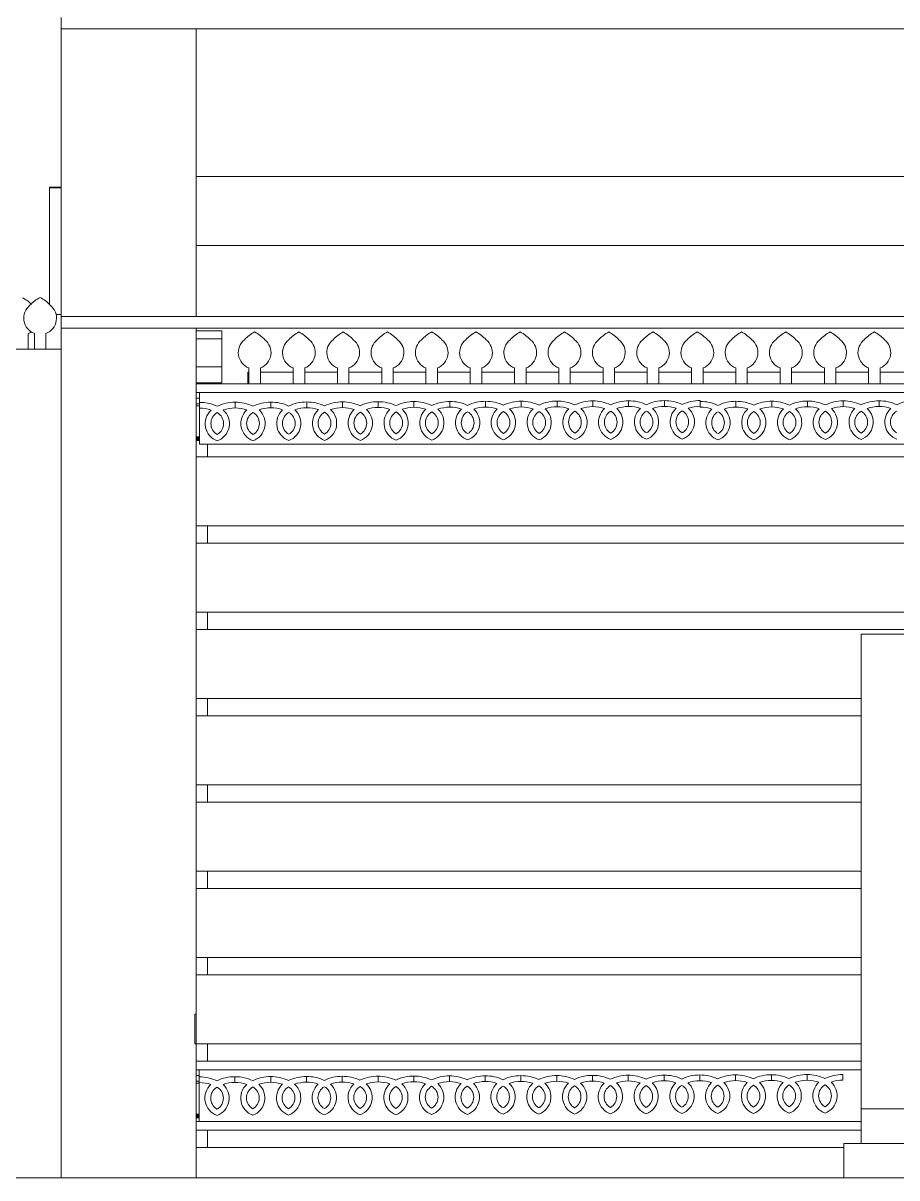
# Model space of a CAD drawing. Header units: inches. Extents: x -6210 to 141093, y -2740 to 21225.
# Drawn here: x 98058.2 to 98209.9, y 3138.1 to 3338.8 of the extents above; entities that cross this region are included whole.
import ezdxf

# ---------------------------------------------------------------- set-up
doc = ezdxf.new("R2010")
doc.units = ezdxf.units.IN
doc.header["$LTSCALE"] = 100
doc.header["$MEASUREMENT"] = 0

msp = doc.modelspace()

# ---------------------------------------------------------------- linework, layer by layer
at = {"color": 0, "linetype": 'Continuous', "lineweight": 0, "extrusion": (0, 1, 0)}
for p, q in [((98064.77012, 3337.79852), (98064.77012, 3339.79852)), ((98064.77012, 3287.79852), (98064.77012, 3337.79852)), ((98364.28543, 3337.79852), (98064.77012, 3337.79852)), ((98088.22396, 3312.12844), (98088.22396, 3337.79852)), ((98088.22396, 3300.12844), (98088.22396, 3312.12844)), ((98422.72396, 3312.12844), (98088.22396, 3312.12844)), ((98062.77012, 3310.17556), (98062.77012, 3310.28136)), ((98062.77012, 3310.28136), (98064.77012, 3310.28136)), ((98062.77012, 3289.90829), (98062.77012, 3310.17556)), ((98062.77012, 3310.17556), (98064.77012, 3310.17556)), ((98088.22396, 3287.79852), (98088.22396, 3300.12844)), ((98254.72396, 3300.12844), (98088.22396, 3300.12844)), ((98063.91074, 3288.17556), (98064.77012, 3288.17556)), ((98254.72396, 3287.79852), (98064.77012, 3287.79852)), ((98064.77012, 3285.79852), (98064.77012, 3287.79852)), ((98064.77012, 3282.12844), (98064.77012, 3285.79852)), ((98254.72396, 3285.79852), (98064.77012, 3285.79852)), ((98088.22396, 3285.30706), (98088.22396, 3285.79852)), ((98092.72396, 3285.30706), (98088.22396, 3285.30706)), ((98088.22396, 3285.30656), (98088.22396, 3285.30706)), ((98092.72396, 3285.30656), (98088.22396, 3285.30656)), ((98088.22396, 3283.95344), (98088.22396, 3285.30656)), ((98092.72396, 3285.30706), (98092.72396, 3285.30656)), ((98092.72396, 3285.30656), (98092.72396, 3283.95344)), ((98059.07572, 3284.8391), (98059.07572, 3282.12844)), ((98060.1398, 3284.87405), (98060.1398, 3282.12844)), ((98062.1398, 3282.12844), (98062.1398, 3284.87405)), ((98092.72396, 3283.95344), (98088.22396, 3283.95344)), ((98088.22396, 3279.05956), (98088.22396, 3283.95344)), ((98092.72396, 3283.95344), (98092.72396, 3279.05956)), ((98064.77012, 3282.12844), (97975.07361, 3282.12844)), ((98060.1398, 3282.12844), (98062.1398, 3282.12844)), ((98064.77012, 3138.12844), (98064.77012, 3282.12844)), ((98092.72396, 3279.05956), (98088.22396, 3279.05956)), ((98088.22396, 3276.31395), (98088.22396, 3279.05956)), ((98092.72396, 3279.05956), (98092.72396, 3276.31395)), ((98097.23841, 3276.12844), (98097.23841, 3278.12844)), ((98097.39702, 3278.12844), (98097.23841, 3278.12844)), ((98097.39702, 3278.87404), (98097.39702, 3276.12844)), ((98099.39702, 3276.12843), (98099.39702, 3278.87404)), ((98105.08452, 3278.12844), (98099.39702, 3278.12844)), ((98105.08452, 3278.87404), (98105.08452, 3276.12843)), ((98107.08452, 3276.12843), (98107.08452, 3278.87404)), ((98112.77202, 3278.12844), (98107.08452, 3278.12844)), ((98112.77202, 3278.87427), (98112.77202, 3276.12866)), ((98114.77202, 3276.12866), (98114.77202, 3278.87427)), ((98120.45952, 3278.12844), (98114.77202, 3278.12844)), ((98120.45952, 3278.87414), (98120.45952, 3276.12853)), ((98122.45952, 3276.12853), (98122.45952, 3278.87414)), ((98128.14702, 3278.12844), (98122.45952, 3278.12844)), ((98128.14702, 3278.87402), (98128.14702, 3276.12841)), ((98130.14702, 3276.12841), (98130.14702, 3278.87402)), ((98135.83452, 3278.12844), (98130.14702, 3278.12844)), ((98135.83452, 3278.87402), (98135.83452, 3276.12841)), ((98137.83452, 3276.12841), (98137.83452, 3278.87402)), ((98143.52202, 3278.12844), (98137.83452, 3278.12844)), ((98143.52202, 3278.87424), (98143.52202, 3276.12863)), ((98145.52202, 3276.12863), (98145.52202, 3278.87424)), ((98151.20952, 3278.12844), (98145.52202, 3278.12844)), ((98151.20952, 3278.87412), (98151.20952, 3276.12851)), ((98153.20952, 3276.12851), (98153.20952, 3278.87412)), ((98158.89702, 3278.12844), (98153.20952, 3278.12844)), ((98158.89702, 3278.874), (98158.89702, 3276.12839)), ((98160.89702, 3276.12839), (98160.89702, 3278.874)), ((98166.58452, 3278.12844), (98160.89702, 3278.12844)), ((98166.58452, 3278.87399), (98166.58452, 3276.12838)), ((98168.58452, 3276.12838), (98168.58452, 3278.87399)), ((98174.27202, 3278.12844), (98168.58452, 3278.12844)), ((98174.27202, 3278.87422), (98174.27202, 3276.12861)), ((98176.27202, 3276.12861), (98176.27202, 3278.87422)), ((98181.95952, 3278.12844), (98176.27202, 3278.12844)), ((98181.95952, 3278.8741), (98181.95952, 3276.12849)), ((98183.95952, 3276.12849), (98183.95952, 3278.8741)), ((98189.64702, 3278.12844), (98183.95952, 3278.12844)), ((98189.64702, 3278.87398), (98189.64702, 3276.12837)), ((98191.64702, 3276.12837), (98191.64702, 3278.87398)), ((98197.33452, 3278.12844), (98191.64702, 3278.12844)), ((98197.33452, 3278.87397), (98197.33452, 3276.12836)), ((98199.33452, 3276.12836), (98199.33452, 3278.87397)), ((98205.02202, 3278.12844), (98199.33452, 3278.12844)), ((98205.02202, 3278.8742), (98205.02202, 3276.12859)), ((98207.02202, 3276.12859), (98207.02202, 3278.8742)), ((98212.70952, 3278.12844), (98207.02202, 3278.12844)), ((98092.72396, 3276.31395), (98088.22396, 3276.31395)), ((98088.22396, 3276.31349), (98088.22396, 3276.31395)), ((98088.22396, 3276.12844), (98088.22396, 3276.31349)), ((98092.72396, 3276.31349), (98088.22396, 3276.31349)), ((98088.22396, 3274.62844), (98088.22396, 3276.12844)), ((98254.72396, 3276.12844), (98088.22396, 3276.12844)), ((98092.72396, 3276.31395), (98092.72396, 3276.31349)), ((98097.39702, 3276.12844), (98099.39702, 3276.12843)), ((98105.08452, 3276.12843), (98107.08452, 3276.12843)), ((98112.77202, 3276.12866), (98114.77202, 3276.12866)), ((98120.45952, 3276.12853), (98122.45952, 3276.12853)), ((98128.14702, 3276.12841), (98130.14702, 3276.12841)), ((98135.83452, 3276.12841), (98137.83452, 3276.12841)), ((98143.52202, 3276.12863), (98145.52202, 3276.12863)), ((98151.20952, 3276.12851), (98153.20952, 3276.12851)), ((98158.89702, 3276.12839), (98160.89702, 3276.12839)), ((98166.58452, 3276.12838), (98168.58452, 3276.12838)), ((98174.27202, 3276.12861), (98176.27202, 3276.12861)), ((98181.95952, 3276.12849), (98183.95952, 3276.12849)), ((98189.64702, 3276.12837), (98191.64702, 3276.12837)), ((98197.33452, 3276.12836), (98199.33452, 3276.12836)), ((98205.02202, 3276.12859), (98207.02202, 3276.12859)), ((98088.22396, 3273.631), (98088.22396, 3274.62844)), ((98088.22396, 3274.62844), (98254.72396, 3274.62844)), ((98088.22396, 3273.631), (98088.22396, 3272.63374)), ((98088.79713, 3273.631), (98088.22396, 3273.631)), ((98088.79713, 3272.89192), (98088.79713, 3274.62844)), ((98101.22133, 3272.93844), (98101.22133, 3271.94118)), ((98101.22133, 3271.94118), (98101.22133, 3272.93844)), ((98107.43343, 3272.96169), (98107.43343, 3271.96443)), ((98107.43343, 3271.96443), (98107.43343, 3272.96169)), ((98113.64553, 3272.98495), (98113.64553, 3271.98769)), ((98113.64553, 3271.98769), (98113.64553, 3272.98495)), ((98119.85763, 3273.00821), (98119.85763, 3272.01095)), ((98119.85763, 3272.01095), (98119.85763, 3273.00821)), ((98126.06973, 3273.03146), (98126.06973, 3272.0342)), ((98126.06973, 3272.0342), (98126.06973, 3273.03146)), ((98132.28183, 3273.05472), (98132.28183, 3272.05746)), ((98132.28183, 3272.05746), (98132.28183, 3273.05472)), ((98138.49393, 3273.07798), (98138.49393, 3272.08072)), ((98138.49393, 3272.08072), (98138.49393, 3273.07798)), ((98144.70603, 3273.10123), (98144.70603, 3272.10397)), ((98144.70603, 3272.10397), (98144.70603, 3273.10123)), ((98150.91813, 3273.12449), (98150.91813, 3272.12723)), ((98150.91813, 3272.12723), (98150.91813, 3273.12449)), ((98157.13023, 3273.14775), (98157.13023, 3272.15049)), ((98157.13023, 3272.15049), (98157.13023, 3273.14775)), ((98163.34233, 3273.171), (98163.34233, 3272.17374)), ((98163.34233, 3272.17374), (98163.34233, 3273.171)), ((98169.55443, 3273.19426), (98169.55443, 3272.197)), ((98169.55443, 3272.197), (98169.55443, 3273.19426)), ((98175.76653, 3273.21752), (98175.76653, 3272.22026)), ((98175.76653, 3272.05746), (98175.76653, 3273.05472)), ((98181.97863, 3273.07798), (98181.97863, 3272.08072)), ((98181.97863, 3272.08072), (98181.97863, 3273.07798)), ((98188.19073, 3273.10123), (98188.19073, 3272.10397)), ((98188.19073, 3272.10397), (98188.19073, 3273.10123)), ((98194.40283, 3273.12449), (98194.40283, 3272.12723)), ((98194.40283, 3272.12723), (98194.40283, 3273.12449)), ((98200.61494, 3273.14775), (98200.61494, 3272.15049)), ((98200.61494, 3272.15049), (98200.61494, 3273.14775)), ((98206.82704, 3273.171), (98206.82704, 3272.17374)), ((98206.82704, 3272.17374), (98206.82704, 3273.171)), ((98088.22396, 3272.63374), (98088.22396, 3272.28939)), ((98088.79713, 3272.63374), (98088.22396, 3272.63374)), ((98088.79713, 3272.28939), (98088.22396, 3272.28939)), ((98088.22396, 3272.28939), (98088.22396, 3266.91631)), ((98088.79713, 3271.89466), (98088.79713, 3272.89192)), ((98088.79713, 3265.62844), (98088.79713, 3271.89466)), ((98095.00923, 3272.91518), (98095.00923, 3271.91792)), ((98095.00923, 3271.91792), (98095.00923, 3272.91518)), ((98088.22396, 3266.91631), (98088.22396, 3266.89305)), ((98088.79713, 3266.91631), (98088.22396, 3266.91631)), ((98088.22396, 3266.89305), (98088.22396, 3266.86984)), ((98088.79713, 3266.89305), (98088.22396, 3266.89305)), ((98088.22396, 3266.86984), (98088.22396, 3266.84663)), ((98088.79713, 3266.86984), (98088.22396, 3266.86984)), ((98088.22396, 3266.84663), (98088.22396, 3266.82342)), ((98088.79713, 3266.84663), (98088.22396, 3266.84663)), ((98088.22396, 3266.82342), (98088.22396, 3266.8002)), ((98088.79713, 3266.82342), (98088.22396, 3266.82342)), ((98088.22396, 3266.8002), (98088.22396, 3266.77699)), ((98088.79713, 3266.8002), (98088.22396, 3266.8002)), ((98088.22396, 3266.77699), (98088.22396, 3266.75373)), ((98088.79713, 3266.77699), (98088.22396, 3266.77699)), ((98088.22396, 3266.75373), (98088.22396, 3266.73052)), ((98088.79713, 3266.75373), (98088.22396, 3266.75373)), ((98088.22396, 3266.73052), (98088.22396, 3266.70727)), ((98088.79713, 3266.73052), (98088.22396, 3266.73052)), ((98088.22396, 3266.70727), (98088.22396, 3266.68401)), ((98088.79713, 3266.70727), (98088.22396, 3266.70727)), ((98088.22396, 3266.68401), (98088.22396, 3266.66075)), ((98088.79713, 3266.68401), (98088.22396, 3266.68401)), ((98088.22396, 3266.66075), (98088.22396, 3266.6375)), ((98088.79713, 3266.66075), (98088.22396, 3266.66075)), ((98088.22396, 3266.6375), (98088.22396, 3266.61424)), ((98088.79713, 3266.6375), (98088.22396, 3266.6375)), ((98088.22396, 3266.61424), (98088.22396, 3266.59098)), ((98088.79713, 3266.61424), (98088.22396, 3266.61424)), ((98088.22396, 3266.59098), (98088.22396, 3266.56773)), ((98088.79713, 3266.59098), (98088.22396, 3266.59098)), ((98088.22396, 3266.56773), (98088.22396, 3266.54447)), ((98088.79713, 3266.56773), (98088.22396, 3266.56773)), ((98088.22396, 3266.54447), (98088.22396, 3266.52121)), ((98088.79713, 3266.54447), (98088.22396, 3266.54447)), ((98088.22396, 3266.52121), (98088.22396, 3266.49796)), ((98088.79713, 3266.52121), (98088.22396, 3266.52121)), ((98088.22396, 3266.49796), (98088.22396, 3266.47474)), ((98088.79713, 3266.49796), (98088.22396, 3266.49796)), ((98088.22396, 3266.47474), (98088.22396, 3266.45153)), ((98088.79713, 3266.47474), (98088.22396, 3266.47474)), ((98088.22396, 3266.45153), (98088.22396, 3266.42832)), ((98088.79713, 3266.45153), (98088.22396, 3266.45153)), ((98088.22396, 3266.42832), (98088.22396, 3266.40511)), ((98088.79713, 3266.42832), (98088.22396, 3266.42832)), ((98088.22396, 3266.40511), (98088.22396, 3266.38189)), ((98088.79713, 3266.40511), (98088.22396, 3266.40511)), ((98088.22396, 3266.38189), (98088.22396, 3266.35864)), ((98088.79713, 3266.38189), (98088.22396, 3266.38189)), ((98088.22396, 3266.35864), (98088.22396, 3266.33543)), ((98088.79713, 3266.35864), (98088.22396, 3266.35864)), ((98088.22396, 3266.33543), (98088.22396, 3266.31217)), ((98088.79713, 3266.33543), (98088.22396, 3266.33543)), ((98088.22396, 3266.31217), (98088.22396, 3266.28891)), ((98088.79713, 3266.31217), (98088.22396, 3266.31217)), ((98088.22396, 3263.41211), (98088.22396, 3266.28891)), ((98088.79713, 3266.28891), (98088.22396, 3266.28891)), ((98088.79713, 3265.62844), (98253.92163, 3265.62844)), ((98090.22396, 3265.62844), (98090.22396, 3263.41211)), ((98088.22396, 3251.41211), (98088.22396, 3263.41211)), ((98253.92163, 3263.41211), (98088.22396, 3263.41211)), ((98088.22396, 3248.41211), (98088.22396, 3251.41211)), ((98088.22396, 3251.41211), (98253.92163, 3251.41211)), ((98090.22396, 3251.41211), (98090.22396, 3248.41211)), ((98088.22396, 3236.41211), (98088.22396, 3248.41211)), ((98253.92163, 3248.41211), (98088.22396, 3248.41211)), ((98088.22396, 3233.41211), (98088.22396, 3236.41211)), ((98088.22396, 3236.41211), (98253.92163, 3236.41211)), ((98090.22396, 3236.41211), (98090.22396, 3233.41211)), ((98088.22396, 3221.41211), (98088.22396, 3233.41211)), ((98253.92163, 3233.41211), (98088.22396, 3233.41211)), ((98254.72396, 3232.62844), (98203.72396, 3232.62844)), ((98203.72396, 3221.41211), (98203.72396, 3232.62844)), ((98203.72396, 3232.62844), (98254.72396, 3232.62844)), ((98203.72396, 3150.12844), (98203.72396, 3232.62844)), ((98088.22396, 3218.41211), (98088.22396, 3221.41211)), ((98088.22396, 3221.41211), (98203.72396, 3221.41211)), ((98090.22396, 3221.41211), (98090.22396, 3218.41211)), ((98203.72396, 3218.41211), (98088.22396, 3218.41211)), ((98088.22396, 3206.41211), (98088.22396, 3218.41211)), ((98203.72396, 3206.41211), (98203.72396, 3218.41211)), ((98088.22396, 3206.41211), (98203.72396, 3206.41211)), ((98088.22396, 3203.41211), (98088.22396, 3206.41211)), ((98090.22396, 3206.41211), (98090.22396, 3203.41211)), ((98088.22396, 3191.41211), (98088.22396, 3203.41211)), ((98203.72396, 3203.41211), (98088.22396, 3203.41211)), ((98203.72396, 3191.41211), (98203.72396, 3203.41211)), ((98088.22396, 3191.41211), (98203.72396, 3191.41211)), ((98088.22396, 3188.41211), (98088.22396, 3191.41211)), ((98090.22396, 3191.41211), (98090.22396, 3188.41211)), ((98088.22396, 3176.41211), (98088.22396, 3188.41211)), ((98203.72396, 3188.41211), (98088.22396, 3188.41211)), ((98203.72396, 3176.41211), (98203.72396, 3188.41211)), ((98088.22396, 3176.41211), (98203.72396, 3176.41211)), ((98088.22396, 3173.41211), (98088.22396, 3176.41211)), ((98090.22396, 3176.41211), (98090.22396, 3173.41211)), ((98088.22396, 3161.41211), (98088.22396, 3173.41211)), ((98203.72396, 3173.41211), (98088.22396, 3173.41211)), ((98203.72396, 3161.41211), (98203.72396, 3173.41211)), ((98088.0047, 3161.41211), (98088.0047, 3166.58035)), ((98088.22396, 3166.58035), (98088.0047, 3166.58035)), ((98088.0047, 3161.41211), (98088.22396, 3161.41211)), ((98088.22396, 3161.41211), (98203.72396, 3161.41211)), ((98088.22396, 3158.41211), (98088.22396, 3161.41211)), ((98090.22396, 3161.41211), (98090.22396, 3158.41211)), ((98088.22396, 3156.91211), (98088.22396, 3158.41211)), ((98203.72396, 3158.41211), (98088.22396, 3158.41211)), ((98088.22396, 3155.91468), (98088.22396, 3156.91211)), ((98088.22396, 3156.91211), (98203.72396, 3156.91211)), ((98088.73303, 3147.91211), (98088.73303, 3156.91211)), ((98203.72396, 3156.91211), (98203.72396, 3158.41211)), ((98088.22396, 3155.91468), (98088.22396, 3154.91742)), ((98088.73303, 3155.91468), (98088.22396, 3155.91468)), ((98088.22396, 3154.91742), (98088.22396, 3154.57307)), ((98088.73303, 3154.91742), (98088.22396, 3154.91742)), ((98088.73303, 3154.57307), (98088.22396, 3154.57307)), ((98088.22396, 3154.57307), (98088.22396, 3149.19999)), ((98088.75914, 3154.69403), (98088.75914, 3155.69129)), ((98094.97124, 3155.71455), (98094.97124, 3154.71729)), ((98094.97124, 3154.71729), (98094.97124, 3155.71455)), ((98101.18334, 3155.73781), (98101.18334, 3154.74054)), ((98101.18334, 3154.74054), (98101.18334, 3155.73781)), ((98107.39545, 3155.76106), (98107.39545, 3154.7638)), ((98107.39545, 3154.7638), (98107.39545, 3155.76106)), ((98113.60755, 3155.78432), (98113.60755, 3154.78706)), ((98113.60755, 3154.78706), (98113.60755, 3155.78432)), ((98119.81965, 3155.80758), (98119.81965, 3154.81031)), ((98119.81965, 3154.81031), (98119.81965, 3155.80758)), ((98126.03175, 3155.83083), (98126.03175, 3154.83357)), ((98126.03175, 3154.83357), (98126.03175, 3155.83083)), ((98132.22223, 3154.85678), (98132.22223, 3155.85405)), ((98132.24385, 3155.85409), (98132.24385, 3154.85683)), ((98138.43433, 3155.8773), (98138.43433, 3154.88004)), ((98138.43433, 3154.88004), (98138.43433, 3155.8773)), ((98144.64643, 3155.90056), (98144.64643, 3154.9033)), ((98144.64643, 3154.9033), (98144.64643, 3155.90056)), ((98150.85853, 3155.92381), (98150.85853, 3154.92655)), ((98150.85853, 3154.92655), (98150.85853, 3155.92381)), ((98157.07063, 3155.94707), (98157.07063, 3154.94981)), ((98157.07063, 3154.94981), (98157.07063, 3155.94707)), ((98163.28273, 3155.97033), (98163.28273, 3154.97307)), ((98163.28273, 3154.97307), (98163.28273, 3155.97033)), ((98169.49483, 3155.99358), (98169.49483, 3154.99632)), ((98169.49483, 3154.99632), (98169.49483, 3155.99358)), ((98175.70694, 3156.01684), (98175.70694, 3155.01958)), ((98175.70694, 3155.01958), (98175.70694, 3156.01684)), ((98181.91904, 3156.0401), (98181.91904, 3155.04284)), ((98181.91904, 3155.04284), (98181.91904, 3156.0401)), ((98188.13114, 3156.06335), (98188.13114, 3155.06609)), ((98188.13114, 3155.06609), (98188.13114, 3156.06335)), ((98194.34324, 3156.08661), (98194.34324, 3155.08935)), ((98194.34324, 3155.08935), (98194.34324, 3156.08661)), ((98200.55534, 3156.10987), (98200.55534, 3155.11261)), ((98088.22396, 3149.19999), (98088.22396, 3149.17673)), ((98088.73303, 3149.19999), (98088.22396, 3149.19999)), ((98088.22396, 3149.17673), (98088.22396, 3149.15352)), ((98088.73303, 3149.17673), (98088.22396, 3149.17673)), ((98088.22396, 3149.15352), (98088.22396, 3149.13031)), ((98088.73303, 3149.15352), (98088.22396, 3149.15352)), ((98088.22396, 3149.13031), (98088.22396, 3149.10709)), ((98088.73303, 3149.13031), (98088.22396, 3149.13031)), ((98088.22396, 3149.10709), (98088.22396, 3149.08388)), ((98088.73303, 3149.10709), (98088.22396, 3149.10709)), ((98088.22396, 3149.08388), (98088.22396, 3149.06067)), ((98088.73303, 3149.08388), (98088.22396, 3149.08388)), ((98088.22396, 3149.06067), (98088.22396, 3149.03741)), ((98088.73303, 3149.06067), (98088.22396, 3149.06067)), ((98088.22396, 3149.03741), (98088.22396, 3149.0142)), ((98088.73303, 3149.03741), (98088.22396, 3149.03741)), ((98088.22396, 3149.0142), (98088.22396, 3148.99094)), ((98088.73303, 3149.0142), (98088.22396, 3149.0142)), ((98088.22396, 3148.99094), (98088.22396, 3148.96769)), ((98088.73303, 3148.99094), (98088.22396, 3148.99094)), ((98088.22396, 3148.96769), (98088.22396, 3148.94443)), ((98088.73303, 3148.96769), (98088.22396, 3148.96769)), ((98088.22396, 3148.94443), (98088.22396, 3148.92117)), ((98088.73303, 3148.94443), (98088.22396, 3148.94443)), ((98088.22396, 3148.92117), (98088.22396, 3148.89792)), ((98088.73303, 3148.92117), (98088.22396, 3148.92117)), ((98088.22396, 3148.89792), (98088.22396, 3148.87466)), ((98088.73303, 3148.89792), (98088.22396, 3148.89792)), ((98088.22396, 3148.87466), (98088.22396, 3148.8514)), ((98088.73303, 3148.87466), (98088.22396, 3148.87466)), ((98088.22396, 3148.8514), (98088.22396, 3148.82815)), ((98088.73303, 3148.8514), (98088.22396, 3148.8514)), ((98088.22396, 3148.82815), (98088.22396, 3148.80489)), ((98088.73303, 3148.82815), (98088.22396, 3148.82815)), ((98088.22396, 3148.80489), (98088.22396, 3148.78163)), ((98088.73303, 3148.80489), (98088.22396, 3148.80489)), ((98088.22396, 3148.78163), (98088.22396, 3148.75842)), ((98088.73303, 3148.78163), (98088.22396, 3148.78163)), ((98088.22396, 3148.75842), (98088.22396, 3148.73521)), ((98088.73303, 3148.75842), (98088.22396, 3148.75842)), ((98088.22396, 3148.73521), (98088.22396, 3148.712)), ((98088.73303, 3148.73521), (98088.22396, 3148.73521)), ((98088.22396, 3148.712), (98088.22396, 3148.68878)), ((98088.73303, 3148.712), (98088.22396, 3148.712)), ((98088.22396, 3148.68878), (98088.22396, 3148.66557)), ((98088.73303, 3148.68878), (98088.22396, 3148.68878)), ((98088.22396, 3148.66557), (98088.22396, 3148.64232)), ((98088.73303, 3148.66557), (98088.22396, 3148.66557)), ((98088.22396, 3148.64232), (98088.22396, 3148.6191)), ((98088.73303, 3148.64232), (98088.22396, 3148.64232)), ((98088.22396, 3148.6191), (98088.22396, 3148.59585)), ((98088.73303, 3148.6191), (98088.22396, 3148.6191)), ((98088.22396, 3148.59585), (98088.22396, 3148.57259)), ((98088.73303, 3148.59585), (98088.22396, 3148.59585)), ((98088.22396, 3147.91211), (98088.22396, 3148.57259)), ((98088.73303, 3148.57259), (98088.22396, 3148.57259)), ((98203.72396, 3144.12844), (98203.72396, 3150.12844)), ((98253.25914, 3150.12844), (98203.72396, 3150.12844)), ((98253.25914, 3150.12844), (98203.72396, 3150.12844)), ((98088.22396, 3146.41211), (98088.22396, 3147.91211)), ((98203.72396, 3147.91211), (98088.22396, 3147.91211)), ((98203.72396, 3146.41211), (98203.72396, 3147.91211)), ((98088.22396, 3143.41211), (98088.22396, 3146.41211)), ((98088.22396, 3146.41211), (98203.72396, 3146.41211)), ((98090.22396, 3146.41211), (98090.22396, 3143.41211)), ((98088.22396, 3138.12844), (98088.22396, 3143.41211)), ((98200.72396, 3143.41211), (98088.22396, 3143.41211)), ((98200.72396, 3138.12844), (98200.72396, 3144.12844)), ((98254.72396, 3144.12844), (98200.72396, 3144.12844)), ((98064.77012, 3138.12844), (98040.77012, 3138.12844)), ((98064.77012, 3138.12844), (98088.22396, 3138.12844)), ((98088.22396, 3138.12844), (98200.72396, 3138.12844)), ((98254.72396, 3138.12844), (98200.72396, 3138.12844))]:
    msp.add_line(p, q, dxfattribs=at)
at = {"color": 0, "linetype": 'Continuous', "lineweight": 0}
for centre, radius, start, end in [((98055.15438, 3285.45671), 6.34226, 45.6225447, 62.5731864), ((98064.06114, 3285.49166), 6.34226, 117.4268136, 137.6041199), ((98058.21846, 3285.49166), 6.34226, 42.3958801, 62.5731864), ((98061.1398, 3287.53617), 2.84375, 128.2985857, 249.411834), ((98061.1398, 3287.53617), 2.84375, 290.5881717, 51.7014143), ((98058.07572, 3287.50123), 2.84375, 290.5881717, 303.2537082), ((98101.31836, 3279.49166), 6.34226, 117.4268136, 137.6041199), ((98095.47568, 3279.49166), 6.34226, 42.3958801, 62.5731864), ((98109.00586, 3279.49165), 6.34226, 117.4268136, 137.6041199), ((98103.16318, 3279.49165), 6.34226, 42.3958801, 62.5731864), ((98116.69336, 3279.49188), 6.34226, 117.4268136, 137.6041199), ((98110.85068, 3279.49188), 6.34226, 42.3958801, 62.5731864), ((98124.38086, 3279.49176), 6.34226, 117.4268136, 137.6041199), ((98118.53818, 3279.49176), 6.34226, 42.3958801, 62.5731864), ((98132.06836, 3279.49163), 6.34226, 117.4268136, 137.6041199), ((98126.22568, 3279.49163), 6.34226, 42.3958801, 62.5731864), ((98139.75586, 3279.49163), 6.34226, 117.4268136, 137.6041199), ((98133.91318, 3279.49163), 6.34226, 42.3958801, 62.5731864), ((98147.44336, 3279.49186), 6.34226, 117.4268136, 137.6041199), ((98141.60068, 3279.49186), 6.34226, 42.3958801, 62.5731864), ((98155.13086, 3279.49173), 6.34226, 117.4268136, 137.6041199), ((98149.28818, 3279.49173), 6.34226, 42.3958801, 62.5731864), ((98162.81836, 3279.49161), 6.34226, 117.4268136, 137.6041199), ((98156.97568, 3279.49161), 6.34226, 42.3958801, 62.5731864), ((98170.50586, 3279.49161), 6.34226, 117.4268136, 137.6041199), ((98164.66318, 3279.49161), 6.34226, 42.3958801, 62.5731864), ((98178.19336, 3279.49183), 6.34226, 117.4268136, 137.6041199), ((98172.35068, 3279.49183), 6.34226, 42.3958801, 62.5731864), ((98185.88086, 3279.49171), 6.34226, 117.4268136, 137.6041199), ((98180.03818, 3279.49171), 6.34226, 42.3958801, 62.5731864), ((98193.56836, 3279.49159), 6.34226, 117.4268136, 137.6041199), ((98187.72568, 3279.49159), 6.34226, 42.3958801, 62.5731864), ((98201.25586, 3279.49158), 6.34226, 117.4268136, 137.6041199), ((98195.41318, 3279.49158), 6.34226, 42.3958801, 62.5731864), ((98208.94336, 3279.49181), 6.34226, 117.4268136, 137.6041199), ((98203.10068, 3279.49181), 6.34226, 42.3958801, 62.5731864), ((98098.39702, 3281.53617), 2.84375, 128.2985857, 249.411834), ((98098.39702, 3281.53617), 2.84375, 290.5881717, 51.7014143), ((98106.08452, 3281.53616), 2.84375, 128.2985857, 249.411834), ((98106.08452, 3281.53616), 2.84375, 290.5881717, 51.7014143), ((98113.77202, 3281.53639), 2.84375, 128.2985857, 249.411834), ((98113.77202, 3281.53639), 2.84375, 290.5881717, 51.7014143), ((98121.45952, 3281.53627), 2.84375, 128.2985857, 249.411834), ((98121.45952, 3281.53627), 2.84375, 290.5881717, 51.7014143), ((98129.14702, 3281.53615), 2.84375, 128.2985857, 249.411834), ((98129.14702, 3281.53615), 2.84375, 290.5881717, 51.7014143), ((98136.83452, 3281.53614), 2.84375, 128.2985857, 249.411834), ((98136.83452, 3281.53614), 2.84375, 290.5881717, 51.7014143), ((98144.52202, 3281.53637), 2.84375, 128.2985857, 249.411834), ((98144.52202, 3281.53637), 2.84375, 290.5881717, 51.7014143), ((98152.20952, 3281.53625), 2.84375, 128.2985857, 249.411834), ((98152.20952, 3281.53625), 2.84375, 290.5881717, 51.7014143), ((98159.89702, 3281.53612), 2.84375, 128.2985857, 249.411834), ((98159.89702, 3281.53612), 2.84375, 290.5881717, 51.7014143), ((98167.58452, 3281.53612), 2.84375, 128.2985857, 249.411834), ((98167.58452, 3281.53612), 2.84375, 290.5881717, 51.7014143), ((98175.27202, 3281.53635), 2.84375, 128.2985857, 249.411834), ((98175.27202, 3281.53635), 2.84375, 290.5881717, 51.7014143), ((98182.95952, 3281.53622), 2.84375, 128.2985857, 249.411834), ((98182.95952, 3281.53622), 2.84375, 290.5881717, 51.7014143), ((98190.64702, 3281.5361), 2.84375, 128.2985857, 249.411834), ((98190.64702, 3281.5361), 2.84375, 290.5881717, 51.7014143), ((98198.33452, 3281.5361), 2.84375, 128.2985857, 249.411834), ((98198.33452, 3281.5361), 2.84375, 290.5881717, 51.7014143), ((98206.02202, 3281.53632), 2.84375, 128.2985857, 249.411834), ((98206.02202, 3281.53632), 2.84375, 290.5881717, 51.7014143), ((98101.22133, 3265.61628), 7.32216, 90, 115.3146468), ((98101.22133, 3265.61628), 7.32216, 65.1143541, 90), ((98107.43343, 3265.63954), 7.32216, 90, 115.3146468), ((98107.43343, 3265.63954), 7.32216, 65.1143541, 90), ((98113.64553, 3265.66279), 7.32216, 90, 115.3146468), ((98113.64553, 3265.66279), 7.32216, 65.1143541, 90), ((98119.85763, 3265.68605), 7.32216, 90, 115.3146468), ((98119.85763, 3265.68605), 7.32216, 65.1143541, 90), ((98126.06973, 3265.70931), 7.32216, 90, 115.3146468), ((98126.06973, 3265.70931), 7.32216, 65.1143541, 90), ((98132.28183, 3265.73256), 7.32216, 90, 115.3146468), ((98132.28183, 3265.73256), 7.32216, 65.1143541, 90), ((98138.49393, 3265.75582), 7.32216, 90, 115.3146468), ((98138.49393, 3265.75582), 7.32216, 65.1143541, 90), ((98144.70603, 3265.77908), 7.32216, 90, 115.3146468), ((98144.70603, 3265.77908), 7.32216, 65.1143541, 90), ((98150.91813, 3265.80233), 7.32216, 90, 115.3146468), ((98150.91813, 3265.80233), 7.32216, 65.1143541, 90), ((98157.13023, 3265.82559), 7.32216, 90, 115.3146468), ((98157.13023, 3265.82559), 7.32216, 65.1143541, 90), ((98163.34233, 3265.84885), 7.32216, 90, 115.3146468), ((98163.34233, 3265.84885), 7.32216, 65.1143541, 90), ((98169.55443, 3265.8721), 7.32216, 90, 115.3146468), ((98169.55443, 3265.8721), 7.32216, 65.1143541, 90), ((98175.76653, 3265.89536), 7.32216, 90, 115.3146468), ((98175.76653, 3265.73256), 7.32216, 65.1143541, 90), ((98181.97863, 3265.75582), 7.32216, 90, 115.3146468), ((98181.97863, 3265.75582), 7.32216, 65.1143541, 90), ((98188.19073, 3265.77908), 7.32216, 90, 115.3146468), ((98188.19073, 3265.77908), 7.32216, 65.1143541, 90), ((98194.40283, 3265.80233), 7.32216, 90, 115.3146468), ((98194.40283, 3265.80233), 7.32216, 65.1143541, 90), ((98200.61494, 3265.82559), 7.32216, 90, 115.3146468), ((98200.61494, 3265.82559), 7.32216, 65.1143541, 90), ((98206.82704, 3265.84885), 7.32216, 90, 115.3146468), ((98206.82704, 3265.84885), 7.32216, 65.1143541, 90), ((98213.03914, 3265.8721), 7.32216, 90, 115.3146468), ((98088.79713, 3265.56977), 7.32216, 65.1143541, 90), ((98088.79924, 3265.55807), 6.3366, 71.2319189, 90.0190987), ((98092.98685, 3269.20049), 3.18973, 132.3525343, 250.1389957), ((98092.98685, 3269.20049), 2.18973, 119.6625692, 240.3374308), ((98095.00923, 3265.59302), 7.32216, 90, 115.3146468), ((98090.8195, 3269.20049), 3.18973, 289.8610043, 48.0713122), ((98090.8195, 3269.20049), 2.18973, 299.6625692, 60.3374308), ((98095.01134, 3265.58132), 6.3366, 90.0190987, 108.9756396), ((98095.00923, 3265.59302), 7.32216, 65.1143541, 90), ((98095.01134, 3265.58132), 6.3366, 71.2319189, 90.0190987), ((98099.19895, 3269.22374), 3.18973, 132.3525343, 250.1389957), ((98099.19895, 3269.22374), 2.18973, 119.6625692, 240.3374308), ((98097.0316, 3269.22374), 3.18973, 289.8610043, 48.0713122), ((98097.0316, 3269.22374), 2.18973, 299.6625692, 60.3374308), ((98101.22344, 3265.60458), 6.3366, 90.0190987, 108.9756396), ((98101.22344, 3265.60458), 6.3366, 71.2319189, 90.0190987), ((98105.41105, 3269.247), 3.18973, 132.3525343, 250.1389957), ((98105.41105, 3269.247), 2.18973, 119.6625692, 240.3374308), ((98103.2437, 3269.247), 3.18973, 289.8610043, 48.0713122), ((98103.2437, 3269.247), 2.18973, 299.6625692, 60.3374308), ((98107.43554, 3265.62784), 6.3366, 90.0190987, 108.9756396), ((98107.43554, 3265.62784), 6.3366, 71.2319189, 90.0190987), ((98111.62315, 3269.27026), 3.18973, 132.3525343, 250.1389957), ((98111.62315, 3269.27026), 2.18973, 119.6625692, 240.3374308), ((98109.4558, 3269.27026), 3.18973, 289.8610043, 48.0713122), ((98109.4558, 3269.27026), 2.18973, 299.6625692, 60.3374308), ((98113.64764, 3265.65109), 6.3366, 90.0190987, 108.9756396), ((98113.64764, 3265.65109), 6.3366, 71.2319189, 90.0190987), ((98117.83525, 3269.29351), 3.18973, 132.3525343, 250.1389957), ((98117.83525, 3269.29351), 2.18973, 119.6625692, 240.3374308), ((98115.6679, 3269.29351), 3.18973, 289.8610043, 48.0713122), ((98115.6679, 3269.29351), 2.18973, 299.6625692, 60.3374308), ((98119.85974, 3265.67435), 6.3366, 90.0190987, 108.9756396), ((98119.85974, 3265.67435), 6.3366, 71.2319189, 90.0190987), ((98124.04736, 3269.31677), 3.18973, 132.3525343, 250.1389957), ((98124.04736, 3269.31677), 2.18973, 119.6625692, 240.3374308), ((98121.88, 3269.31677), 3.18973, 289.8610043, 48.0713122), ((98121.88, 3269.31677), 2.18973, 299.6625692, 60.3374308), ((98126.07184, 3265.69761), 6.3366, 90.0190987, 108.9756396), ((98126.07184, 3265.69761), 6.3366, 71.2319189, 90.0190987), ((98130.25946, 3269.34003), 3.18973, 132.3525343, 250.1389957), ((98130.25946, 3269.34003), 2.18973, 119.6625692, 240.3374308), ((98128.0921, 3269.34003), 3.18973, 289.8610043, 48.0713122), ((98128.0921, 3269.34003), 2.18973, 299.6625692, 60.3374308), ((98132.28394, 3265.72086), 6.3366, 90.0190987, 108.9756396), ((98132.28394, 3265.72086), 6.3366, 71.2319189, 90.0190987), ((98136.47156, 3269.36328), 3.18973, 132.3525343, 250.1389957), ((98136.47156, 3269.36328), 2.18973, 119.6625692, 240.3374308), ((98134.3042, 3269.36328), 3.18973, 289.8610043, 48.0713122), ((98134.3042, 3269.36328), 2.18973, 299.6625692, 60.3374308), ((98138.49604, 3265.74412), 6.3366, 90.0190987, 108.9756396), ((98138.49604, 3265.74412), 6.3366, 71.2319189, 90.0190987), ((98142.68366, 3269.38654), 3.18973, 132.3525343, 250.1389957), ((98142.68366, 3269.38654), 2.18973, 119.6625692, 240.3374308), ((98140.5163, 3269.38654), 3.18973, 289.8610043, 48.0713122), ((98140.5163, 3269.38654), 2.18973, 299.6625692, 60.3374308), ((98144.70814, 3265.76738), 6.3366, 90.0190987, 108.9756396), ((98144.70814, 3265.76738), 6.3366, 71.2319189, 90.0190987), ((98148.89576, 3269.4098), 3.18973, 132.3525343, 250.1389957), ((98148.89576, 3269.4098), 2.18973, 119.6625692, 240.3374308), ((98146.72841, 3269.4098), 3.18973, 289.8610043, 48.0713122), ((98146.72841, 3269.4098), 2.18973, 299.6625692, 60.3374308), ((98150.92024, 3265.79063), 6.3366, 90.0190987, 108.9756396), ((98150.92024, 3265.79063), 6.3366, 71.2319189, 90.0190987), ((98155.10786, 3269.43305), 3.18973, 132.3525343, 250.1389957), ((98155.10786, 3269.43305), 2.18973, 119.6625692, 240.3374308), ((98152.94051, 3269.43305), 3.18973, 289.8610043, 48.0713122), ((98152.94051, 3269.43305), 2.18973, 299.6625692, 60.3374308), ((98157.13234, 3265.81389), 6.3366, 90.0190987, 108.9756396), ((98157.13234, 3265.81389), 6.3366, 71.2319189, 90.0190987), ((98161.31996, 3269.45631), 3.18973, 132.3525343, 250.1389957), ((98161.31996, 3269.45631), 2.18973, 119.6625692, 240.3374308), ((98159.15261, 3269.45631), 3.18973, 289.8610043, 48.0713122), ((98159.15261, 3269.45631), 2.18973, 299.6625692, 60.3374308), ((98163.34444, 3265.83714), 6.3366, 90.0190987, 108.9756396), ((98163.34444, 3265.83714), 6.3366, 71.2319189, 90.0190987), ((98167.53206, 3269.47957), 3.18973, 132.3525343, 250.1389957), ((98167.53206, 3269.47957), 2.18973, 119.6625692, 240.3374308), ((98165.36471, 3269.47957), 3.18973, 289.8610043, 48.0713122), ((98165.36471, 3269.47957), 2.18973, 299.6625692, 60.3374308), ((98169.55655, 3265.8604), 6.3366, 90.0190987, 108.9756396), ((98169.55655, 3265.8604), 6.3366, 71.2319189, 90.0190987), ((98173.74416, 3269.50282), 3.18973, 132.3525343, 250.1389957), ((98173.74416, 3269.50282), 2.18973, 119.6625692, 240.3374308), ((98171.57681, 3269.50282), 3.18973, 289.8610043, 48.0713122), ((98171.57681, 3269.50282), 2.18973, 299.6625692, 60.3374308), ((98175.76865, 3265.88366), 6.3366, 90.0190987, 108.9756396), ((98175.76865, 3265.72086), 6.3366, 71.2319189, 90.0190987), ((98179.95626, 3269.36328), 3.18973, 132.3525343, 250.1389957), ((98179.95626, 3269.36328), 2.18973, 119.6625692, 240.3374308), ((98177.78891, 3269.36328), 3.18973, 289.8610043, 48.0713122), ((98177.78891, 3269.36328), 2.18973, 299.6625692, 60.3374308), ((98181.98075, 3265.74412), 6.3366, 90.0190987, 108.9756396), ((98181.98075, 3265.74412), 6.3366, 71.2319189, 90.0190987), ((98186.16836, 3269.38654), 3.18973, 132.3525343, 250.1389957), ((98186.16836, 3269.38654), 2.18973, 119.6625692, 240.3374308), ((98184.00101, 3269.38654), 3.18973, 289.8610043, 48.0713122), ((98184.00101, 3269.38654), 2.18973, 299.6625692, 60.3374308), ((98188.19285, 3265.76738), 6.3366, 90.0190987, 108.9756396), ((98188.19285, 3265.76738), 6.3366, 71.2319189, 90.0190987), ((98192.38046, 3269.4098), 3.18973, 132.3525343, 250.1389957), ((98192.38046, 3269.4098), 2.18973, 119.6625692, 240.3374308), ((98190.21311, 3269.4098), 3.18973, 289.8610043, 48.0713122), ((98190.21311, 3269.4098), 2.18973, 299.6625692, 60.3374308), ((98194.40495, 3265.79063), 6.3366, 90.0190987, 108.9756396), ((98194.40495, 3265.79063), 6.3366, 71.2319189, 90.0190987), ((98198.59256, 3269.43305), 3.18973, 132.3525343, 250.1389957), ((98198.59256, 3269.43305), 2.18973, 119.6625692, 240.3374308), ((98196.42521, 3269.43305), 3.18973, 289.8610043, 48.0713122), ((98196.42521, 3269.43305), 2.18973, 299.6625692, 60.3374308), ((98200.61705, 3265.81389), 6.3366, 90.0190987, 108.9756396), ((98200.61705, 3265.81389), 6.3366, 71.2319189, 90.0190987), ((98204.80466, 3269.45631), 3.18973, 132.3525343, 250.1389957), ((98204.80466, 3269.45631), 2.18973, 119.6625692, 240.3374308), ((98202.63731, 3269.45631), 3.18973, 289.8610043, 48.0713122), ((98202.63731, 3269.45631), 2.18973, 299.6625692, 60.3374308), ((98206.82915, 3265.83714), 6.3366, 90.0190987, 108.9756396), ((98206.82915, 3265.83714), 6.3366, 71.2319189, 90.0190987), ((98211.01676, 3269.47957), 3.18973, 132.3525343, 250.1389957), ((98211.01676, 3269.47957), 2.18973, 119.6625692, 240.3374308), ((98088.75914, 3148.36914), 7.32216, 65.1143541, 90), ((98088.76126, 3148.35743), 6.3366, 71.2319189, 90.0190987), ((98094.97124, 3148.39239), 7.32216, 90, 115.3146468), ((98094.97336, 3148.38069), 6.3366, 90.0190987, 108.9756396), ((98094.97124, 3148.39239), 7.32216, 65.1143541, 90), ((98094.97336, 3148.38069), 6.3366, 71.2319189, 90.0190987), ((98101.18334, 3148.41565), 7.32216, 90, 115.3146468), ((98101.18546, 3148.40395), 6.3366, 90.0190987, 108.9756396), ((98101.18334, 3148.41565), 7.32216, 65.1143541, 90), ((98101.18546, 3148.40395), 6.3366, 71.2319189, 90.0190987), ((98107.39545, 3148.43891), 7.32216, 90, 115.3146468), ((98107.39756, 3148.4272), 6.3366, 90.0190987, 108.9756396), ((98107.39545, 3148.43891), 7.32216, 65.1143541, 90), ((98107.39756, 3148.4272), 6.3366, 71.2319189, 90.0190987), ((98113.60755, 3148.46216), 7.32216, 90, 115.3146468), ((98113.60966, 3148.45046), 6.3366, 90.0190987, 108.9756396), ((98113.60755, 3148.46216), 7.32216, 65.1143541, 90), ((98113.60966, 3148.45046), 6.3366, 71.2319189, 90.0190987), ((98119.81965, 3148.48542), 7.32216, 90, 115.3146468), ((98119.82176, 3148.47372), 6.3366, 90.0190987, 108.9756396), ((98119.81965, 3148.48542), 7.32216, 65.1143541, 90), ((98119.82176, 3148.47372), 6.3366, 71.2319189, 90.0190987), ((98126.03175, 3148.50867), 7.32216, 90, 115.3146468), ((98126.03386, 3148.49697), 6.3366, 90.0190987, 108.9756396), ((98126.03175, 3148.50867), 7.32216, 65.1143541, 90), ((98126.03386, 3148.49697), 6.3366, 71.2319189, 90.0190987), ((98132.24385, 3148.53193), 7.32216, 90, 115.3146468), ((98132.24596, 3148.52023), 6.3366, 90.0190987, 108.9756396), ((98132.22223, 3148.53189), 7.32216, 65.1143541, 90), ((98132.22434, 3148.52019), 6.3366, 71.2319189, 90.0190987), ((98138.43433, 3148.55514), 7.32216, 90, 115.3146468), ((98134.24461, 3152.16261), 3.18973, 289.8610043, 48.0713122), ((98138.43644, 3148.54344), 6.3366, 90.0190987, 108.9756396), ((98138.43433, 3148.55514), 7.32216, 65.1143541, 90), ((98138.43644, 3148.54344), 6.3366, 71.2319189, 90.0190987), ((98142.62406, 3152.18586), 3.18973, 132.3525343, 250.1389957), ((98144.64643, 3148.5784), 7.32216, 90, 115.3146468), ((98140.45671, 3152.18586), 3.18973, 289.8610043, 48.0713122), ((98144.64854, 3148.5667), 6.3366, 90.0190987, 108.9756396), ((98144.64643, 3148.5784), 7.32216, 65.1143541, 90), ((98144.64854, 3148.5667), 6.3366, 71.2319189, 90.0190987), ((98148.83616, 3152.20912), 3.18973, 132.3525343, 250.1389957), ((98150.85853, 3148.60166), 7.32216, 90, 115.3146468), ((98146.66881, 3152.20912), 3.18973, 289.8610043, 48.0713122), ((98150.86065, 3148.58996), 6.3366, 90.0190987, 108.9756396), ((98150.85853, 3148.60166), 7.32216, 65.1143541, 90), ((98150.86065, 3148.58996), 6.3366, 71.2319189, 90.0190987), ((98155.04826, 3152.23238), 3.18973, 132.3525343, 250.1389957), ((98157.07063, 3148.62491), 7.32216, 90, 115.3146468), ((98152.88091, 3152.23238), 3.18973, 289.8610043, 48.0713122), ((98157.07275, 3148.61321), 6.3366, 90.0190987, 108.9756396), ((98157.07063, 3148.62491), 7.32216, 65.1143541, 90), ((98157.07275, 3148.61321), 6.3366, 71.2319189, 90.0190987), ((98161.26036, 3152.25563), 3.18973, 132.3525343, 250.1389957), ((98163.28273, 3148.64817), 7.32216, 90, 115.3146468), ((98159.09301, 3152.25563), 3.18973, 289.8610043, 48.0713122), ((98163.28485, 3148.63647), 6.3366, 90.0190987, 108.9756396), ((98163.28273, 3148.64817), 7.32216, 65.1143541, 90), ((98163.28485, 3148.63647), 6.3366, 71.2319189, 90.0190987), ((98167.47246, 3152.27889), 3.18973, 132.3525343, 250.1389957), ((98169.49483, 3148.67143), 7.32216, 90, 115.3146468), ((98165.30511, 3152.27889), 3.18973, 289.8610043, 48.0713122), ((98169.49695, 3148.65973), 6.3366, 90.0190987, 108.9756396), ((98169.49483, 3148.67143), 7.32216, 65.1143541, 90), ((98169.49695, 3148.65973), 6.3366, 71.2319189, 90.0190987), ((98173.68456, 3152.30215), 3.18973, 132.3525343, 250.1389957), ((98175.70694, 3148.69468), 7.32216, 90, 115.3146468), ((98171.51721, 3152.30215), 3.18973, 289.8610043, 48.0713122), ((98175.70905, 3148.68298), 6.3366, 90.0190987, 108.9756396), ((98175.70694, 3148.69468), 7.32216, 65.1143541, 90), ((98175.70905, 3148.68298), 6.3366, 71.2319189, 90.0190987), ((98179.89666, 3152.3254), 3.18973, 132.3525343, 250.1389957), ((98181.91904, 3148.71794), 7.32216, 90, 115.3146468), ((98177.72931, 3152.3254), 3.18973, 289.8610043, 48.0713122), ((98181.92115, 3148.70624), 6.3366, 90.0190987, 108.9756396), ((98181.91904, 3148.71794), 7.32216, 65.1143541, 90), ((98181.92115, 3148.70624), 6.3366, 71.2319189, 90.0190987), ((98186.10876, 3152.34866), 3.18973, 132.3525343, 250.1389957), ((98188.13114, 3148.7412), 7.32216, 90, 115.3146468), ((98183.94141, 3152.34866), 3.18973, 289.8610043, 48.0713122), ((98188.13325, 3148.7295), 6.3366, 90.0190987, 108.9756396), ((98188.13114, 3148.7412), 7.32216, 65.1143541, 90), ((98188.13325, 3148.7295), 6.3366, 71.2319189, 90.0190987), ((98192.32086, 3152.37192), 3.18973, 132.3525343, 250.1389957), ((98194.34324, 3148.76445), 7.32216, 90, 115.3146468), ((98190.15351, 3152.37192), 3.18973, 289.8610043, 48.0713122), ((98194.34535, 3148.75275), 6.3366, 90.0190987, 108.9756396), ((98194.34324, 3148.76445), 7.32216, 65.1143541, 90), ((98194.34535, 3148.75275), 6.3366, 71.2319189, 90.0190987), ((98198.53296, 3152.39517), 3.18973, 132.3525343, 250.1389957), ((98200.55534, 3148.78771), 7.32216, 90, 115.3146468), ((98196.36561, 3152.39517), 3.18973, 289.8610043, 48.0713122), ((98200.55745, 3148.77601), 6.3366, 90.0190987, 108.9756396), ((98092.94887, 3151.99986), 3.18973, 132.3525343, 250.1389957), ((98092.94887, 3151.99986), 2.18973, 119.6625692, 240.3374308), ((98090.78152, 3151.99986), 3.18973, 289.8610043, 48.0713122), ((98090.78152, 3151.99986), 2.18973, 299.6625692, 60.3374308), ((98099.16097, 3152.02311), 3.18973, 132.3525343, 250.1389957), ((98099.16097, 3152.02311), 2.18973, 119.6625692, 240.3374308), ((98096.99362, 3152.02311), 3.18973, 289.8610043, 48.0713122), ((98096.99362, 3152.02311), 2.18973, 299.6625692, 60.3374308), ((98105.37307, 3152.04637), 3.18973, 132.3525343, 250.1389957), ((98105.37307, 3152.04637), 2.18973, 119.6625692, 240.3374308), ((98103.20572, 3152.04637), 3.18973, 289.8610043, 48.0713122), ((98103.20572, 3152.04637), 2.18973, 299.6625692, 60.3374308), ((98111.58517, 3152.06962), 3.18973, 132.3525343, 250.1389957), ((98111.58517, 3152.06962), 2.18973, 119.6625692, 240.3374308), ((98109.41782, 3152.06962), 3.18973, 289.8610043, 48.0713122), ((98109.41782, 3152.06962), 2.18973, 299.6625692, 60.3374308), ((98117.79727, 3152.09288), 3.18973, 132.3525343, 250.1389957), ((98117.79727, 3152.09288), 2.18973, 119.6625692, 240.3374308), ((98115.62992, 3152.09288), 3.18973, 289.8610043, 48.0713122), ((98115.62992, 3152.09288), 2.18973, 299.6625692, 60.3374308), ((98124.00937, 3152.11614), 3.18973, 132.3525343, 250.1389957), ((98124.00937, 3152.11614), 2.18973, 119.6625692, 240.3374308), ((98121.84202, 3152.11614), 3.18973, 289.8610043, 48.0713122), ((98121.84202, 3152.11614), 2.18973, 299.6625692, 60.3374308), ((98130.22147, 3152.13939), 3.18973, 132.3525343, 250.1389957), ((98130.22147, 3152.13939), 2.18973, 119.6625692, 240.3374308), ((98128.05412, 3152.13939), 3.18973, 289.8610043, 48.0713122), ((98128.05412, 3152.13939), 2.18973, 299.6625692, 60.3374308), ((98136.41196, 3152.16261), 3.18973, 132.3525343, 250.1389957), ((98136.41196, 3152.16261), 2.18973, 119.6625692, 240.3374308), ((98134.24461, 3152.16261), 2.18973, 299.6625692, 60.3374308), ((98142.62406, 3152.18586), 2.18973, 119.6625692, 240.3374308), ((98140.45671, 3152.18586), 2.18973, 299.6625692, 60.3374308), ((98148.83616, 3152.20912), 2.18973, 119.6625692, 240.3374308), ((98146.66881, 3152.20912), 2.18973, 299.6625692, 60.3374308), ((98155.04826, 3152.23238), 2.18973, 119.6625692, 240.3374308), ((98152.88091, 3152.23238), 2.18973, 299.6625692, 60.3374308), ((98161.26036, 3152.25563), 2.18973, 119.6625692, 240.3374308), ((98159.09301, 3152.25563), 2.18973, 299.6625692, 60.3374308), ((98167.47246, 3152.27889), 2.18973, 119.6625692, 240.3374308), ((98165.30511, 3152.27889), 2.18973, 299.6625692, 60.3374308), ((98173.68456, 3152.30215), 2.18973, 119.6625692, 240.3374308), ((98171.51721, 3152.30215), 2.18973, 299.6625692, 60.3374308), ((98179.89666, 3152.3254), 2.18973, 119.6625692, 240.3374308), ((98177.72931, 3152.3254), 2.18973, 299.6625692, 60.3374308), ((98186.10876, 3152.34866), 2.18973, 119.6625692, 240.3374308), ((98183.94141, 3152.34866), 2.18973, 299.6625692, 60.3374308), ((98192.32086, 3152.37192), 2.18973, 119.6625692, 240.3374308), ((98190.15351, 3152.37192), 2.18973, 299.6625692, 60.3374308), ((98198.53296, 3152.39517), 2.18973, 119.6625692, 240.3374308), ((98196.36561, 3152.39517), 2.18973, 299.6625692, 60.3374308)]:
    msp.add_arc(centre, radius, start, end, dxfattribs=at)

doc.saveas('drawing.dxf')
